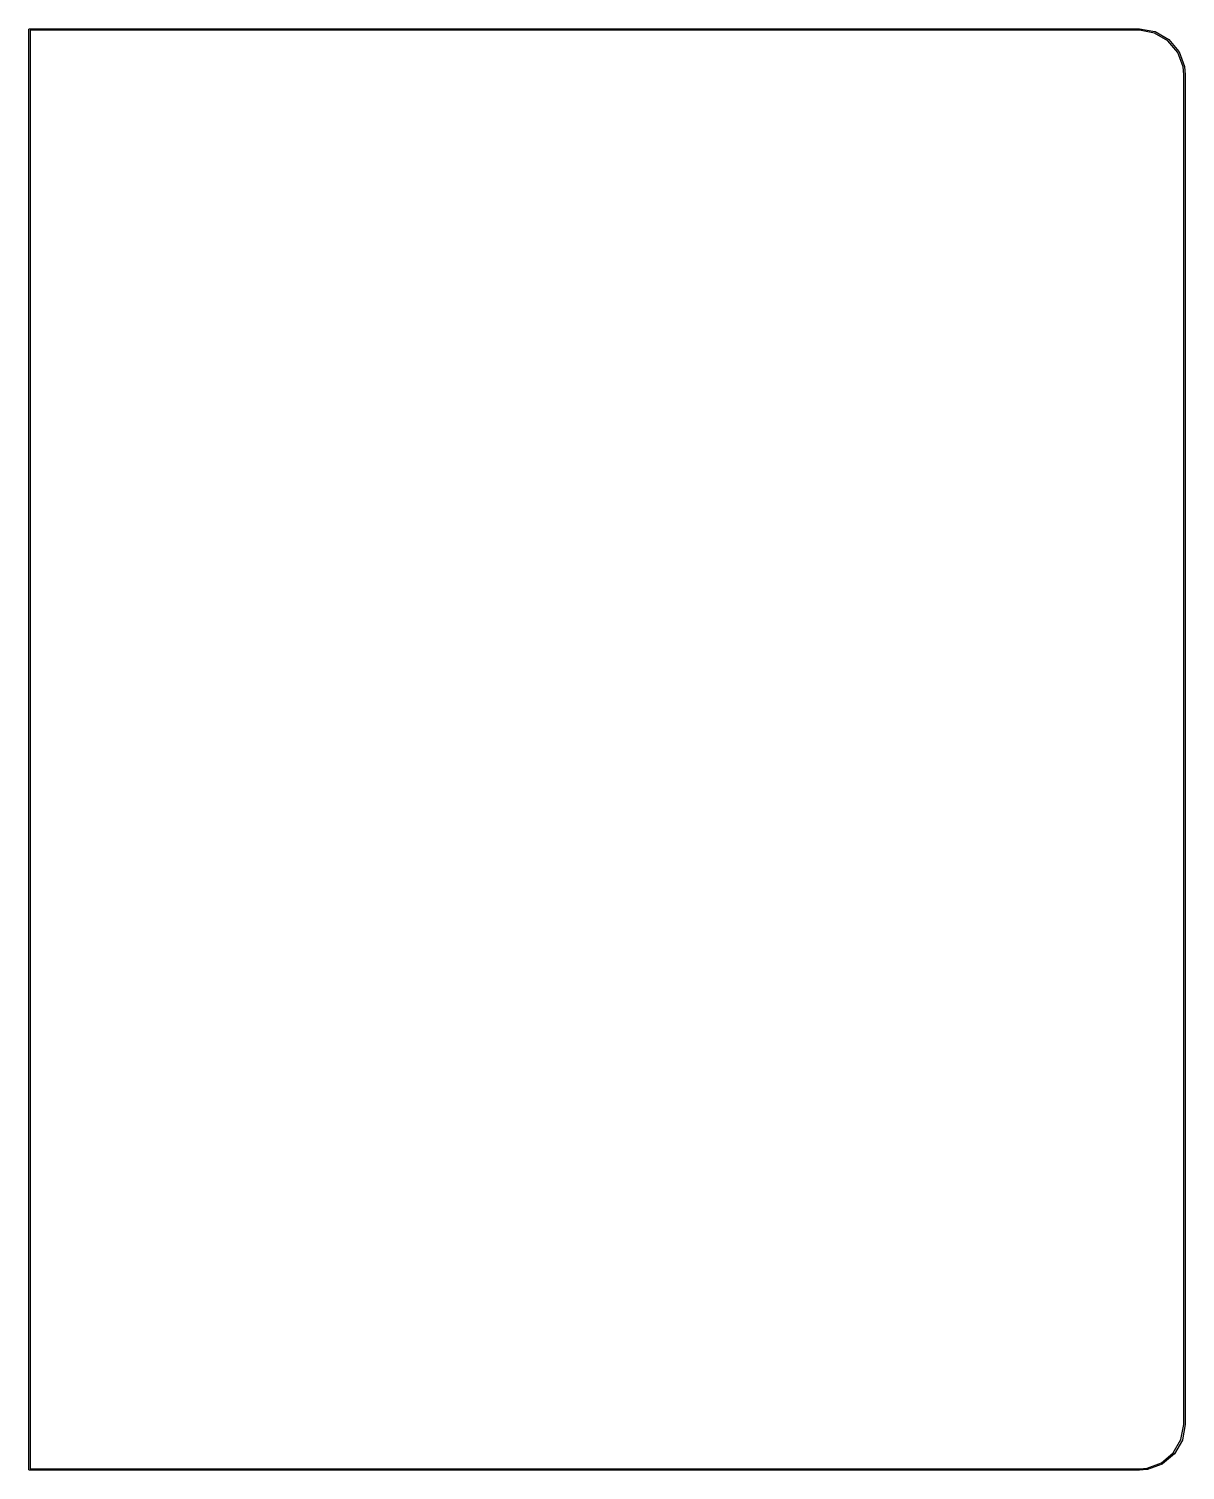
# Model space of a CAD drawing. Extents: x -0.1 to 77, y -96 to 0.1.
import ezdxf

# ---------------------------------------------------------------- set-up
doc = ezdxf.new("R2010")
doc.units = 0
doc.header["$MEASUREMENT"] = 0
doc.layers.add('BLACK', color=7, linetype='CONTINUOUS')

msp = doc.modelspace()

# ---------------------------------------------------------------- linework, layer by layer
at = {"layer": 'Black'}
for p, q in [((-0.065079, 0.014969), (-0.064319, 0.01928)), ((-0.065079, -95.985), (-0.065079, 0.014969)), ((-0.064319, 0.023651), (-0.062824, 0.027758)), ((-0.064319, 0.01928), (-0.064319, 0.023651)), ((-0.062824, 0.027758), (-0.062064, 0.03207)), ((-0.062064, 0.03207), (-0.059875, 0.035861)), ((-0.059875, 0.035861), (-0.05838, 0.039969)), ((-0.05838, 0.039969), (-0.055568, 0.04332)), ((-0.055568, 0.04332), (-0.053381, 0.047108)), ((-0.053381, 0.047108), (-0.05003, 0.04992)), ((-0.05003, 0.04992), (-0.047218, 0.053271)), ((-0.047218, 0.053271), (-0.04343, 0.055458)), ((-0.04343, 0.055458), (-0.040079, 0.05827)), ((-0.040079, 0.05827), (-0.035971, 0.059765)), ((-0.035971, 0.059765), (-0.03218, 0.061954)), ((-0.03218, 0.061954), (-0.027868, 0.062714)), ((-0.027868, 0.062714), (-0.023761, 0.064209)), ((-0.023761, 0.064209), (-0.01939, 0.064209)), ((-0.01939, 0.064209), (-0.015079, 0.064969)), ((-0.015079, 0.064969), (73.9849, 0.064969)), ((73.9849, 0.064969), (73.9892, 0.064209)), ((73.9892, 0.064209), (73.9936, 0.064209)), ((73.9936, 0.064209), (75.0197, -0.116712)), ((0.034921, -0.035031), (0.034921, -95.935)), ((73.9805, -0.035031), (0.034921, -0.035031)), ((74.9936, -0.213662), (73.9805, -0.035031)), ((75.8806, -0.725791), (74.9936, -0.213662)), ((75.0197, -0.116712), (75.0197, -0.116712)), ((75.0197, -0.116712), (75.0278, -0.119682)), ((75.0278, -0.119682), (75.036, -0.122651)), ((75.036, -0.122651), (75.036, -0.122654)), ((75.036, -0.122654), (75.9383, -0.643597)), ((76.539, -1.51042), (75.8806, -0.725791)), ((75.9383, -0.643597), (75.9516, -0.654758)), ((75.9516, -0.654758), (75.9516, -0.654765)), ((75.9516, -0.654765), (76.6213, -1.45289)), ((76.8901, -2.475), (76.539, -1.51042)), ((76.6213, -1.45289), (76.6213, -1.45289)), ((76.6213, -1.45289), (76.63, -1.46793)), ((76.63, -1.46793), (76.9863, -2.44698)), ((76.9349, -2.98722), (76.8901, -2.475)), ((76.9863, -2.44698), (76.9875, -2.45342)), ((76.9875, -2.45342), (76.9892, -2.45973)), ((76.9892, -2.45973), (77.0347, -2.98067)), ((76.9349, -92.9807), (76.9349, -2.98722)), ((77.0347, -2.98067), (77.0345, -2.98287)), ((77.0345, -2.98287), (77.0349, -2.98503)), ((77.0349, -2.98503), (77.0349, -92.985)), ((76.7563, -93.9937), (76.9349, -92.9807)), ((77.0342, -92.9937), (76.8532, -94.0198)), ((77.0349, -92.985), (77.0342, -92.9893)), ((77.0342, -92.9893), (77.0342, -92.9937)), ((76.2442, -94.8808), (76.7563, -93.9937)), ((76.8473, -94.0361), (76.3264, -94.9384)), ((76.8503, -94.0279), (76.8473, -94.0361)), ((76.8473, -94.0361), (76.8473, -94.0361)), ((76.8532, -94.0198), (76.8503, -94.0279)), ((76.8532, -94.0198), (76.8532, -94.0198)), ((75.4595, -95.5391), (76.2442, -94.8808)), ((76.3152, -94.9517), (75.5171, -95.6214)), ((76.3264, -94.9384), (76.3152, -94.9517)), ((76.3264, -94.9384), (76.3264, -94.9384)), ((-0.064319, -95.9893), (-0.065079, -95.985)), ((-0.064319, -95.9937), (-0.064319, -95.9893)), ((-0.062824, -95.9978), (-0.064319, -95.9937)), ((-0.062064, -96.0021), (-0.062824, -95.9978)), ((-0.059875, -96.0059), (-0.062064, -96.0021)), ((-0.05838, -96.01), (-0.059875, -96.0059)), ((-0.055568, -96.0134), (-0.05838, -96.01)), ((-0.053381, -96.0172), (-0.055568, -96.0134)), ((-0.05003, -96.02), (-0.053381, -96.0172)), ((-0.047218, -96.0233), (-0.05003, -96.02)), ((-0.04343, -96.0255), (-0.047218, -96.0233)), ((-0.040079, -96.0283), (-0.04343, -96.0255)), ((-0.035971, -96.0298), (-0.040079, -96.0283)), ((-0.03218, -96.032), (-0.035971, -96.0298)), ((-0.027868, -96.0328), (-0.03218, -96.032)), ((-0.023761, -96.0343), (-0.027868, -96.0328)), ((-0.01939, -96.0343), (-0.023761, -96.0343)), ((-0.015079, -96.035), (-0.01939, -96.0343)), ((73.9849, -96.035), (-0.015079, -96.035)), ((0.034921, -95.935), (73.9827, -95.935)), ((73.9827, -95.935), (74.495, -95.8902)), ((73.9871, -96.0346), (73.9849, -96.035)), ((73.9893, -96.0348), (73.9871, -96.0346)), ((74.5102, -95.9893), (73.9893, -96.0348)), ((74.495, -95.8902), (75.4595, -95.5391)), ((74.5165, -95.9876), (74.5102, -95.9893)), ((74.523, -95.9864), (74.5165, -95.9876)), ((75.502, -95.6301), (74.523, -95.9864)), ((75.5116, -95.6246), (75.502, -95.6301)), ((75.502, -95.6301), (75.502, -95.6301)), ((75.5171, -95.6214), (75.5116, -95.6246)), ((75.5171, -95.6214), (75.5171, -95.6214))]:
    msp.add_line(p, q, dxfattribs=at)

doc.saveas('drawing.dxf')
